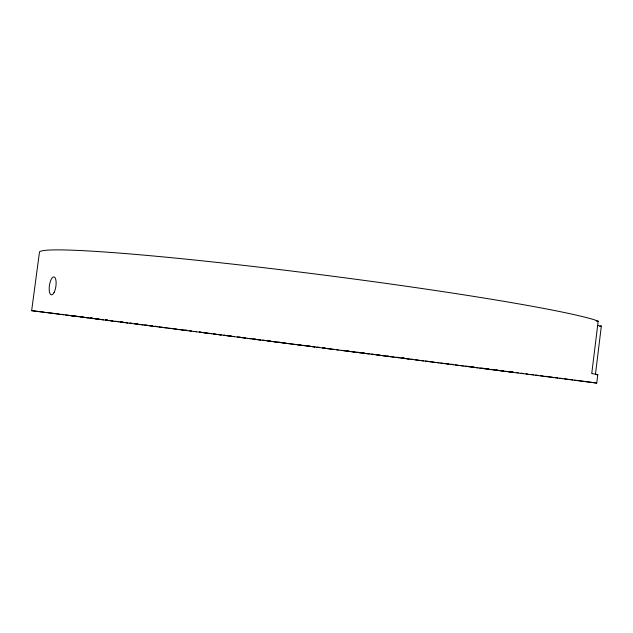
<?xml version="1.0" encoding="UTF-8"?>
<svg xmlns="http://www.w3.org/2000/svg" width="633" height="633" viewBox="0 0 633 633"><rect width="100%" height="100%" fill="white"/><g stroke="black" fill="none" stroke-linecap="round" stroke-linejoin="round"><path stroke-width="0.95" d="M597.766 374.696L596.745 383.052L594.363 382.783L31.65 310.668L39.507 251.91A284.597 13.554 7.3 0 1 290.238 270.877A284.597 13.554 7.3 0 1 594.482 319.839L598.169 321.232L591.744 373.589A215.228 1.29 7.3 0 1 596.563 374.657M595.4 374.617L601.35 326.05L597.544 325.584M31.65 310.668L44.231 312.196M596.231 321.026L598.169 321.232M513.165 372.331L509.818 371.927M46.138 312.433L59.17 314.063M70.429 315.535L78.943 316.611L77.004 316.318M90.203 318.027L93.091 318.391M415.288 359.805L418.817 360.256M420.573 360.478L423.374 360.834M61.029 314.3L63.846 314.656M65.729 314.894L73.499 315.946M71.363 315.606L74.188 315.962M80.913 316.816L83.841 317.188M85.463 317.426L88.723 317.806M90.677 318.051L93.605 318.423M95.987 318.755L98.669 319.095M100.457 319.325L103.139 319.665M95.559 318.668L98.384 319.032M101.217 319.388L103.1 319.625M105.925 319.989L107.816 320.227M110.64 320.583L112.524 320.828M116.298 321.303L118.173 321.54M120.998 321.904L122.881 322.142M125.698 322.498L127.581 322.743M130.398 323.099L132.281 323.336M136.04 323.819L137.923 324.056M140.787 324.42L142.718 324.666M145.606 325.038L147.529 325.283M150.425 325.647L152.347 325.892M155.235 326.264L157.166 326.509M180.452 329.476L182.399 329.722M185.319 330.094L187.265 330.347M205.179 332.634L207.046 332.871M223.789 335.15L225.665 335.387M228.497 335.751L231.33 336.107M238.91 337.072L240.809 337.31M243.658 337.674L245.557 337.919M249.315 338.394L251.198 338.639M254.023 338.995L255.906 339.241M258.691 339.589L260.535 339.826M263.296 340.182L265.14 340.412M268.827 340.886L270.75 341.132M273.638 341.504L275.569 341.749M278.457 342.113L280.379 342.358M283.188 342.722L285.032 342.959M288.719 343.426L290.555 343.664M341.219 350.373L368.374 353.839M371.27 354.211L374.158 354.583M376.089 354.828L394.043 357.115M395.973 357.36L398.861 357.724M400.792 357.969L404.645 358.46M405.531 358.571L409.084 359.022M410.864 359.251L413.531 359.584M530.77 374.419L533.635 374.791M535.55 375.037L538.414 375.409M540.329 375.654L543.193 376.026M545.1 376.271L552.886 377.284M397.643 357.281L399.581 357.526M402.485 357.898L404.424 358.151M447.04 363.627L448.932 363.872M451.772 364.236L453.663 364.481M467.146 366.214L469.1 366.467M472.028 366.839L473.975 367.093M481.784 368.097L483.739 368.351M486.603 368.723L488.518 368.968M491.39 369.34L493.305 369.585M496.169 369.957L498.084 370.202M500.956 370.574L503.821 370.938M506.693 371.31L508.623 371.563M511.511 371.935L513.442 372.18M516.33 372.552L518.261 372.805M521.157 373.177L523.08 373.43M525.976 373.802L527.898 374.048M297.993 344.613L300.81 344.977M303.626 345.333L305.502 345.578M308.318 345.935L310.21 346.18M313.034 346.544L314.925 346.781M317.758 347.145L319.641 347.39M323.4 347.865L325.275 348.11M328.092 348.466L330.505 348.664M342.944 350.373L344.787 350.611M347.596 350.975L349.519 351.22M352.415 351.592L354.338 351.837M357.234 352.209L359.156 352.454M362.851 352.929L364.695 353.167M367.464 353.523L369.308 353.76M372.093 354.124L373.976 354.361M377.751 354.852L379.634 355.089M382.459 355.453L384.366 355.699M387.222 356.07L389.121 356.316M396.717 357.297L399.558 357.661M402.398 358.025L404.25 358.27M407.019 358.626L408.871 358.864M105.909 320.013L107.863 320.266M110.261 320.662L113.157 321.034M115.095 321.279L117.991 321.651M119.938 321.896L123.475 322.268M124.82 322.529L127.747 322.901M129.702 323.154L132.629 323.526M134.584 323.779L138.113 324.151M139.466 324.405L142.995 324.776M144.356 325.038L147.283 325.409M149.238 325.663L152.569 326.011M154.12 326.288L157.459 326.636M159.002 326.913L162.341 327.261M163.884 327.538L167.231 327.886M168.774 328.171L172.113 328.519M173.656 328.796L177.003 329.144M178.538 329.421L187.328 330.553M189.283 330.798L191.657 331.027M194.165 331.431L196.539 331.652M199.474 332.032L201.429 332.285M204.356 332.657L206.311 332.911M209.246 333.29L211.2 333.536M214.128 333.915L216.082 334.169M219.018 334.541L220.972 334.794M425.321 361.079L434.072 362.203M435.947 362.4L438.93 362.828M440.805 363.026L443.796 363.453M445.672 363.651L448.655 364.078M450.538 364.276L453.521 364.703M455.404 364.893L458.379 365.328M460.27 365.518L463.245 365.945M465.136 366.143L477.828 367.82M479.774 368.074L503.116 371.065M505.039 371.27L512.825 372.267M75.438 316.191L78.342 316.563M80.272 316.809L88.011 317.806M89.949 318.051L103.496 319.792M105.426 320.037L107.365 320.29M237.335 337.041L245.778 338.133M247.685 338.378L250.581 338.75M252.52 338.995L260.258 339.992M262.212 340.245L265.14 340.617M267.086 340.87L290.341 343.854M291.283 343.98L295.033 344.455M296.909 344.7L305.343 345.784M306.285 345.903L314.815 346.995M316.706 347.24L319.546 347.604M322.395 347.968L334.58 349.527M336.455 349.764L338.323 350.002M217.625 334.493L221.202 334.96M223.876 335.3L234.519 336.677M564.565 378.803L568.228 379.278M570.064 379.515L572.81 379.871M574.645 380.116L596.745 383.052M554.84 377.537L557.776 377.917M559.738 378.17L562.674 378.55M421.483 360.501L423.342 360.747M411.6 359.22L413.357 359.449M207.853 333.227L211.406 333.686M213.179 333.915L214.951 334.145M203.525 332.657L206.991 333.108M199.387 332.111L201.84 332.436M427.37 361.277L428.929 361.483M601.35 326.05A284.597 13.554 7.3 0 1 599.823 326.343M54.066 292.517A9.084 3.26 -81.9 0 0 54.699 277.286A9.084 3.26 -81.9 0 0 49.208 287.841A9.084 3.26 -81.9 0 0 54.066 292.517"/></g></svg>
